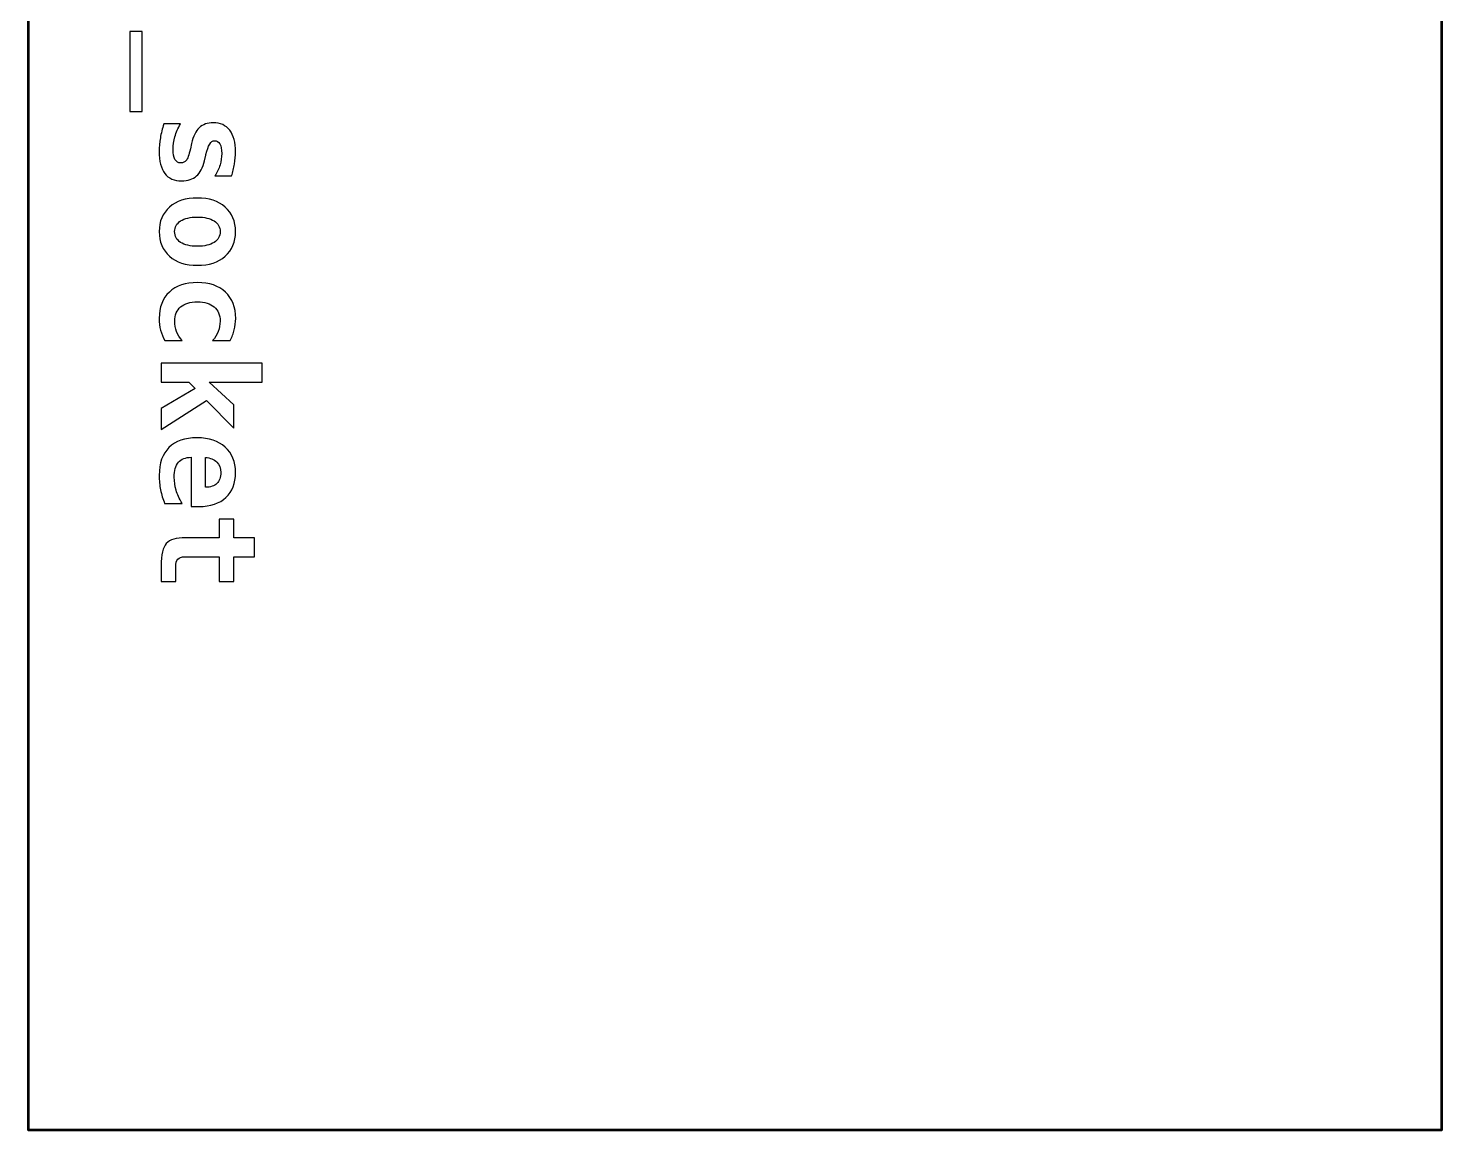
# Model space of a CAD drawing. Header units: centimetres. Extents: x -10.8 to 29.8, y -19.8 to 32.2.
# Drawn here: x 2.75 to 7.25, y -12.25 to -8.745 of the extents above; entities that cross this region are included whole.
import ezdxf

# ---------------------------------------------------------------- set-up
doc = ezdxf.new("R2010")
doc.units = ezdxf.units.CM
doc.header["$MEASUREMENT"] = 0
doc.layers.add('Layer 1', color=7, linetype='Continuous')

msp = doc.modelspace()

# ---------------------------------------------------------------- linework, layer by layer
at = {"layer": 'Layer 1', "lineweight": 53}
msp.add_open_spline([(2.75, 1.25), (2.75, 1.25), (7.25, 1.25), (7.25, 1.25), (7.25, 1.25), (7.25, 1.25), (7.25, -12.25), (7.25, -12.25), (7.25, -12.25), (7.25, -12.25), (2.75, -12.25), (2.75, -12.25), (2.75, -12.25), (2.75, -12.25), (2.75, 1.25), (2.75, 1.25)], degree=3, knots=[0, 0, 0, 0, 0.2, 0.2, 0.2, 0.2, 0.4, 0.4, 0.4, 0.4, 0.6, 0.6, 0.6, 0.6, 1, 1, 1, 1], dxfattribs=at)
at = {"layer": 'Layer 1'}
for points, knots in [([(3.11227, -9.00968), (3.11227, -9.00968), (3.0729, -9.00968), (3.0729, -9.00968), (3.0729, -9.00968), (3.0729, -9.00968), (3.0729, -8.75484), (3.0729, -8.75484), (3.0729, -8.75484), (3.0729, -8.75484), (3.11227, -8.75484), (3.11227, -8.75484), (3.11227, -8.75484), (3.11227, -8.75484), (3.11227, -9.00968), (3.11227, -9.00968)], [0, 0, 0, 0, 0.2, 0.2, 0.2, 0.2, 0.4, 0.4, 0.4, 0.4, 0.6, 0.6, 0.6, 0.6, 1, 1, 1, 1]), ([(3.39717, -9.21457), (3.39717, -9.21457), (3.34426, -9.21457), (3.34426, -9.21457), (3.34426, -9.21457), (3.35138, -9.20342), (3.35675, -9.19178), (3.36042, -9.17972), (3.36042, -9.17972), (3.36401, -9.16765), (3.36585, -9.15552), (3.36585, -9.14338), (3.36585, -9.14338), (3.36585, -9.12984), (3.36387, -9.1196), (3.35999, -9.11276), (3.35999, -9.11276), (3.35604, -9.10585), (3.35026, -9.10239), (3.34257, -9.10239), (3.34257, -9.10239), (3.33156, -9.10239), (3.3226, -9.11714), (3.31568, -9.14663), (3.31568, -9.14663), (3.31568, -9.14663), (3.31512, -9.14889), (3.31512, -9.14889), (3.31512, -9.14889), (3.31512, -9.14889), (3.31096, -9.16624), (3.31096, -9.16624), (3.31096, -9.16624), (3.30574, -9.18833), (3.29727, -9.20455), (3.28563, -9.21478), (3.28563, -9.21478), (3.27399, -9.22508), (3.25825, -9.23023), (3.23843, -9.23023), (3.23843, -9.23023), (3.21458, -9.23023), (3.19666, -9.2224), (3.18473, -9.20681), (3.18473, -9.20681), (3.17281, -9.19115), (3.16688, -9.16765), (3.16688, -9.13626), (3.16688, -9.13626), (3.16688, -9.12236), (3.16808, -9.10803), (3.17048, -9.0935), (3.17048, -9.0935), (3.17288, -9.07889), (3.17648, -9.06408), (3.18128, -9.04905), (3.18128, -9.04905), (3.18128, -9.04905), (3.23419, -9.04905), (3.23419, -9.04905), (3.23419, -9.04905), (3.22664, -9.06238), (3.22086, -9.076), (3.21691, -9.08983), (3.21691, -9.08983), (3.21289, -9.10366), (3.21091, -9.11699), (3.21091, -9.12998), (3.21091, -9.12998), (3.21091, -9.14416), (3.21296, -9.15488), (3.21712, -9.16215), (3.21712, -9.16215), (3.22121, -9.16942), (3.22721, -9.17309), (3.23504, -9.17309), (3.23504, -9.17309), (3.2428, -9.17309), (3.24873, -9.17047), (3.25282, -9.16532), (3.25282, -9.16532), (3.25698, -9.16017), (3.26136, -9.1479), (3.26608, -9.12842), (3.26608, -9.12842), (3.26608, -9.12842), (3.26975, -9.1117), (3.26975, -9.1117), (3.26975, -9.1117), (3.27504, -9.08856), (3.28323, -9.0717), (3.29438, -9.06111), (3.29438, -9.06111), (3.30552, -9.05053), (3.32048, -9.04524), (3.33918, -9.04524), (3.33918, -9.04524), (3.36154, -9.04524), (3.3789, -9.05328), (3.39125, -9.06944), (3.39125, -9.06944), (3.40367, -9.08553), (3.40987, -9.10825), (3.40987, -9.13746), (3.40987, -9.13746), (3.40987, -9.15058), (3.40882, -9.16363), (3.4067, -9.17661), (3.4067, -9.17661), (3.40458, -9.18967), (3.40141, -9.2023), (3.39717, -9.21457)], [0, 0, 0, 0, 0.0344828, 0.0344828, 0.0344828, 0.0344828, 0.0689655, 0.0689655, 0.0689655, 0.0689655, 0.1034483, 0.1034483, 0.1034483, 0.1034483, 0.137931, 0.137931, 0.137931, 0.137931, 0.1724138, 0.1724138, 0.1724138, 0.1724138, 0.2068966, 0.2068966, 0.2068966, 0.2068966, 0.2413793, 0.2413793, 0.2413793, 0.2413793, 0.2758621, 0.2758621, 0.2758621, 0.2758621, 0.3103448, 0.3103448, 0.3103448, 0.3103448, 0.3448276, 0.3448276, 0.3448276, 0.3448276, 0.3793103, 0.3793103, 0.3793103, 0.3793103, 0.4137931, 0.4137931, 0.4137931, 0.4137931, 0.4482759, 0.4482759, 0.4482759, 0.4482759, 0.4827586, 0.4827586, 0.4827586, 0.4827586, 0.5172414, 0.5172414, 0.5172414, 0.5172414, 0.5517241, 0.5517241, 0.5517241, 0.5517241, 0.5862069, 0.5862069, 0.5862069, 0.5862069, 0.6206897, 0.6206897, 0.6206897, 0.6206897, 0.6551724, 0.6551724, 0.6551724, 0.6551724, 0.6896552, 0.6896552, 0.6896552, 0.6896552, 0.7241379, 0.7241379, 0.7241379, 0.7241379, 0.7586207, 0.7586207, 0.7586207, 0.7586207, 0.7931034, 0.7931034, 0.7931034, 0.7931034, 0.8275862, 0.8275862, 0.8275862, 0.8275862, 0.862069, 0.862069, 0.862069, 0.862069, 0.8965517, 0.8965517, 0.8965517, 0.8965517, 0.9310345, 0.9310345, 0.9310345, 0.9310345, 1, 1, 1, 1]), ([(3.28838, -9.28484), (3.3257, -9.28484), (3.35527, -9.29451), (3.37714, -9.31384), (3.37714, -9.31384), (3.39894, -9.33324), (3.40987, -9.3592), (3.40987, -9.39187), (3.40987, -9.39187), (3.40987, -9.42461), (3.39894, -9.45064), (3.37714, -9.47005), (3.37714, -9.47005), (3.35527, -9.48938), (3.3257, -9.49904), (3.28838, -9.49904), (3.28838, -9.49904), (3.25106, -9.49904), (3.22149, -9.48938), (3.19962, -9.47005), (3.19962, -9.47005), (3.17782, -9.45064), (3.16688, -9.42461), (3.16688, -9.39187), (3.16688, -9.39187), (3.16688, -9.3592), (3.17782, -9.33324), (3.19962, -9.31384), (3.19962, -9.31384), (3.22149, -9.29451), (3.25106, -9.28484), (3.28838, -9.28484)], [0, 0, 0, 0, 0.1111111, 0.1111111, 0.1111111, 0.1111111, 0.2222222, 0.2222222, 0.2222222, 0.2222222, 0.3333333, 0.3333333, 0.3333333, 0.3333333, 0.4444444, 0.4444444, 0.4444444, 0.4444444, 0.5555556, 0.5555556, 0.5555556, 0.5555556, 0.6666667, 0.6666667, 0.6666667, 0.6666667, 0.7777778, 0.7777778, 0.7777778, 0.7777778, 1, 1, 1, 1]), ([(3.36077, -9.39187), (3.36077, -9.37741), (3.35442, -9.36605), (3.34165, -9.35779), (3.34165, -9.35779), (3.32888, -9.34954), (3.3111, -9.34538), (3.28838, -9.34538), (3.28838, -9.34538), (3.26566, -9.34538), (3.24788, -9.34954), (3.23511, -9.35779), (3.23511, -9.35779), (3.22234, -9.36605), (3.21599, -9.37741), (3.21599, -9.39187), (3.21599, -9.39187), (3.21599, -9.40641), (3.22234, -9.41784), (3.23511, -9.42609), (3.23511, -9.42609), (3.24788, -9.43435), (3.26566, -9.43851), (3.28838, -9.43851), (3.28838, -9.43851), (3.3111, -9.43851), (3.32888, -9.43435), (3.34165, -9.42609), (3.34165, -9.42609), (3.35442, -9.41784), (3.36077, -9.40641), (3.36077, -9.39187)], [0, 0, 0, 0, 0.1111111, 0.1111111, 0.1111111, 0.1111111, 0.2222222, 0.2222222, 0.2222222, 0.2222222, 0.3333333, 0.3333333, 0.3333333, 0.3333333, 0.4444444, 0.4444444, 0.4444444, 0.4444444, 0.5555556, 0.5555556, 0.5555556, 0.5555556, 0.6666667, 0.6666667, 0.6666667, 0.6666667, 0.7777778, 0.7777778, 0.7777778, 0.7777778, 1, 1, 1, 1]), ([(3.18466, -9.73864), (3.17874, -9.72841), (3.17429, -9.71748), (3.17133, -9.70577), (3.17133, -9.70577), (3.16837, -9.69405), (3.16688, -9.6815), (3.16688, -9.66795), (3.16688, -9.66795), (3.16688, -9.63225), (3.17761, -9.60438), (3.19913, -9.58427), (3.19913, -9.58427), (3.22058, -9.56416), (3.25035, -9.55407), (3.28838, -9.55407), (3.28838, -9.55407), (3.32655, -9.55407), (3.35639, -9.56423), (3.37798, -9.58448), (3.37798, -9.58448), (3.3995, -9.60473), (3.4103, -9.63267), (3.4103, -9.66837), (3.4103, -9.66837), (3.4103, -9.68079), (3.40882, -9.69271), (3.40592, -9.70421), (3.40592, -9.70421), (3.40303, -9.71571), (3.39859, -9.72722), (3.39252, -9.73864), (3.39252, -9.73864), (3.39252, -9.73864), (3.33706, -9.73864), (3.33706, -9.73864), (3.33706, -9.73864), (3.34468, -9.72983), (3.35054, -9.72016), (3.35463, -9.70958), (3.35463, -9.70958), (3.35872, -9.69906), (3.36077, -9.68813), (3.36077, -9.67684), (3.36077, -9.67684), (3.36077, -9.65715), (3.35449, -9.64198), (3.34193, -9.6314), (3.34193, -9.6314), (3.32937, -9.62075), (3.31152, -9.61546), (3.28838, -9.61546), (3.28838, -9.61546), (3.26524, -9.61546), (3.24746, -9.62075), (3.23504, -9.6314), (3.23504, -9.6314), (3.22262, -9.64198), (3.21641, -9.65715), (3.21641, -9.67684), (3.21641, -9.67684), (3.21641, -9.68855), (3.21839, -9.69949), (3.22227, -9.70972), (3.22227, -9.70972), (3.22622, -9.71988), (3.23215, -9.72954), (3.24012, -9.73864), (3.24012, -9.73864), (3.24012, -9.73864), (3.18466, -9.73864), (3.18466, -9.73864)], [0, 0, 0, 0, 0.0526316, 0.0526316, 0.0526316, 0.0526316, 0.1052632, 0.1052632, 0.1052632, 0.1052632, 0.1578947, 0.1578947, 0.1578947, 0.1578947, 0.2105263, 0.2105263, 0.2105263, 0.2105263, 0.2631579, 0.2631579, 0.2631579, 0.2631579, 0.3157895, 0.3157895, 0.3157895, 0.3157895, 0.3684211, 0.3684211, 0.3684211, 0.3684211, 0.4210526, 0.4210526, 0.4210526, 0.4210526, 0.4736842, 0.4736842, 0.4736842, 0.4736842, 0.5263158, 0.5263158, 0.5263158, 0.5263158, 0.5789474, 0.5789474, 0.5789474, 0.5789474, 0.6315789, 0.6315789, 0.6315789, 0.6315789, 0.6842105, 0.6842105, 0.6842105, 0.6842105, 0.7368421, 0.7368421, 0.7368421, 0.7368421, 0.7894737, 0.7894737, 0.7894737, 0.7894737, 0.8421053, 0.8421053, 0.8421053, 0.8421053, 0.8947368, 0.8947368, 0.8947368, 0.8947368, 1, 1, 1, 1]), ([(3.49454, -9.81018), (3.49454, -9.81018), (3.49454, -9.87072), (3.49454, -9.87072), (3.49454, -9.87072), (3.49454, -9.87072), (3.32563, -9.87072), (3.32563, -9.87072), (3.32563, -9.87072), (3.32563, -9.87072), (3.40437, -9.94346), (3.40437, -9.94346), (3.40437, -9.94346), (3.40437, -9.94346), (3.40437, -10.01691), (3.40437, -10.01691), (3.40437, -10.01691), (3.40437, -10.01691), (3.31794, -9.92921), (3.31794, -9.92921), (3.31794, -9.92921), (3.31794, -9.92921), (3.17281, -10.02185), (3.17281, -10.02185), (3.17281, -10.02185), (3.17281, -10.02185), (3.17281, -9.95489), (3.17281, -9.95489), (3.17281, -9.95489), (3.17281, -9.95489), (3.28118, -9.89139), (3.28118, -9.89139), (3.28118, -9.89139), (3.28118, -9.89139), (3.26129, -9.87072), (3.26129, -9.87072), (3.26129, -9.87072), (3.26129, -9.87072), (3.17281, -9.87072), (3.17281, -9.87072), (3.17281, -9.87072), (3.17281, -9.87072), (3.17281, -9.81018), (3.17281, -9.81018), (3.17281, -9.81018), (3.17281, -9.81018), (3.49454, -9.81018), (3.49454, -9.81018)], [0, 0, 0, 0, 0.0769231, 0.0769231, 0.0769231, 0.0769231, 0.1538462, 0.1538462, 0.1538462, 0.1538462, 0.2307692, 0.2307692, 0.2307692, 0.2307692, 0.3076923, 0.3076923, 0.3076923, 0.3076923, 0.3846154, 0.3846154, 0.3846154, 0.3846154, 0.4615385, 0.4615385, 0.4615385, 0.4615385, 0.5384615, 0.5384615, 0.5384615, 0.5384615, 0.6153846, 0.6153846, 0.6153846, 0.6153846, 0.6923077, 0.6923077, 0.6923077, 0.6923077, 0.7692308, 0.7692308, 0.7692308, 0.7692308, 0.8461538, 0.8461538, 0.8461538, 0.8461538, 1, 1, 1, 1]), ([(3.18424, -10.25679), (3.17845, -10.24275), (3.17415, -10.22843), (3.17126, -10.21382), (3.17126, -10.21382), (3.16837, -10.19922), (3.16688, -10.18377), (3.16688, -10.16754), (3.16688, -10.16754), (3.16688, -10.1288), (3.17725, -10.09924), (3.198, -10.07878), (3.198, -10.07878), (3.21874, -10.05832), (3.24859, -10.04809), (3.28753, -10.04809), (3.28753, -10.04809), (3.32528, -10.04809), (3.35512, -10.05797), (3.377, -10.07765), (3.377, -10.07765), (3.39894, -10.09734), (3.40987, -10.12422), (3.40987, -10.15823), (3.40987, -10.15823), (3.40987, -10.19252), (3.39971, -10.21919), (3.3794, -10.23809), (3.3794, -10.23809), (3.359, -10.25707), (3.33036, -10.26653), (3.29339, -10.26653), (3.29339, -10.26653), (3.29339, -10.26653), (3.26891, -10.26653), (3.26891, -10.26653), (3.26891, -10.26653), (3.26891, -10.26653), (3.26891, -10.1099), (3.26891, -10.1099), (3.26891, -10.1099), (3.2507, -10.11004), (3.23716, -10.1154), (3.2282, -10.12598), (3.2282, -10.12598), (3.21924, -10.13657), (3.21472, -10.15237), (3.21472, -10.17347), (3.21472, -10.17347), (3.21472, -10.18737), (3.2167, -10.20098), (3.22072, -10.21453), (3.22072, -10.21453), (3.22467, -10.22801), (3.23102, -10.24205), (3.2397, -10.25679), (3.2397, -10.25679), (3.2397, -10.25679), (3.18424, -10.25679), (3.18424, -10.25679)], [0, 0, 0, 0, 0.0625, 0.0625, 0.0625, 0.0625, 0.125, 0.125, 0.125, 0.125, 0.1875, 0.1875, 0.1875, 0.1875, 0.25, 0.25, 0.25, 0.25, 0.3125, 0.3125, 0.3125, 0.3125, 0.375, 0.375, 0.375, 0.375, 0.4375, 0.4375, 0.4375, 0.4375, 0.5, 0.5, 0.5, 0.5, 0.5625, 0.5625, 0.5625, 0.5625, 0.625, 0.625, 0.625, 0.625, 0.6875, 0.6875, 0.6875, 0.6875, 0.75, 0.75, 0.75, 0.75, 0.8125, 0.8125, 0.8125, 0.8125, 0.875, 0.875, 0.875, 0.875, 1, 1, 1, 1]), ([(3.3142, -10.20557), (3.33022, -10.20529), (3.34235, -10.20119), (3.35054, -10.19329), (3.35054, -10.19329), (3.35879, -10.18532), (3.36289, -10.17368), (3.36289, -10.15823), (3.36289, -10.15823), (3.36289, -10.14433), (3.35865, -10.13325), (3.35011, -10.12499), (3.35011, -10.12499), (3.34165, -10.11674), (3.32958, -10.1118), (3.31399, -10.11032), (3.31399, -10.11032), (3.31399, -10.11032), (3.3142, -10.20557), (3.3142, -10.20557)], [0, 0, 0, 0, 0.1666667, 0.1666667, 0.1666667, 0.1666667, 0.3333333, 0.3333333, 0.3333333, 0.3333333, 0.5, 0.5, 0.5, 0.5, 0.6666667, 0.6666667, 0.6666667, 0.6666667, 1, 1, 1, 1]), ([(3.46999, -10.42654), (3.46999, -10.42654), (3.40437, -10.42654), (3.40437, -10.42654), (3.40437, -10.42654), (3.40437, -10.42654), (3.40437, -10.5057), (3.40437, -10.5057), (3.40437, -10.5057), (3.40437, -10.5057), (3.35781, -10.5057), (3.35781, -10.5057), (3.35781, -10.5057), (3.35781, -10.5057), (3.35781, -10.42654), (3.35781, -10.42654), (3.35781, -10.42654), (3.35781, -10.42654), (3.2483, -10.42654), (3.2483, -10.42654), (3.2483, -10.42654), (3.238, -10.42654), (3.23059, -10.42908), (3.22608, -10.43409), (3.22608, -10.43409), (3.22163, -10.4391), (3.21938, -10.4475), (3.21938, -10.45921), (3.21938, -10.45921), (3.21938, -10.45921), (3.21938, -10.5057), (3.21938, -10.5057), (3.21938, -10.5057), (3.21938, -10.5057), (3.17281, -10.5057), (3.17281, -10.5057), (3.17281, -10.5057), (3.17281, -10.5057), (3.17281, -10.45483), (3.17281, -10.45483), (3.17281, -10.45483), (3.17281, -10.42012), (3.17838, -10.39663), (3.18946, -10.38442), (3.18946, -10.38442), (3.20054, -10.37214), (3.22114, -10.36601), (3.2512, -10.36601), (3.2512, -10.36601), (3.2512, -10.36601), (3.35781, -10.36601), (3.35781, -10.36601), (3.35781, -10.36601), (3.35781, -10.36601), (3.35781, -10.30674), (3.35781, -10.30674), (3.35781, -10.30674), (3.35781, -10.30674), (3.40437, -10.30674), (3.40437, -10.30674), (3.40437, -10.30674), (3.40437, -10.30674), (3.40437, -10.36601), (3.40437, -10.36601), (3.40437, -10.36601), (3.40437, -10.36601), (3.46999, -10.36601), (3.46999, -10.36601), (3.46999, -10.36601), (3.46999, -10.36601), (3.46999, -10.42654), (3.46999, -10.42654)], [0, 0, 0, 0, 0.0526316, 0.0526316, 0.0526316, 0.0526316, 0.1052632, 0.1052632, 0.1052632, 0.1052632, 0.1578947, 0.1578947, 0.1578947, 0.1578947, 0.2105263, 0.2105263, 0.2105263, 0.2105263, 0.2631579, 0.2631579, 0.2631579, 0.2631579, 0.3157895, 0.3157895, 0.3157895, 0.3157895, 0.3684211, 0.3684211, 0.3684211, 0.3684211, 0.4210526, 0.4210526, 0.4210526, 0.4210526, 0.4736842, 0.4736842, 0.4736842, 0.4736842, 0.5263158, 0.5263158, 0.5263158, 0.5263158, 0.5789474, 0.5789474, 0.5789474, 0.5789474, 0.6315789, 0.6315789, 0.6315789, 0.6315789, 0.6842105, 0.6842105, 0.6842105, 0.6842105, 0.7368421, 0.7368421, 0.7368421, 0.7368421, 0.7894737, 0.7894737, 0.7894737, 0.7894737, 0.8421053, 0.8421053, 0.8421053, 0.8421053, 0.8947368, 0.8947368, 0.8947368, 0.8947368, 1, 1, 1, 1])]:
    msp.add_open_spline(points, degree=3, knots=knots, dxfattribs=at)

doc.saveas('drawing.dxf')
